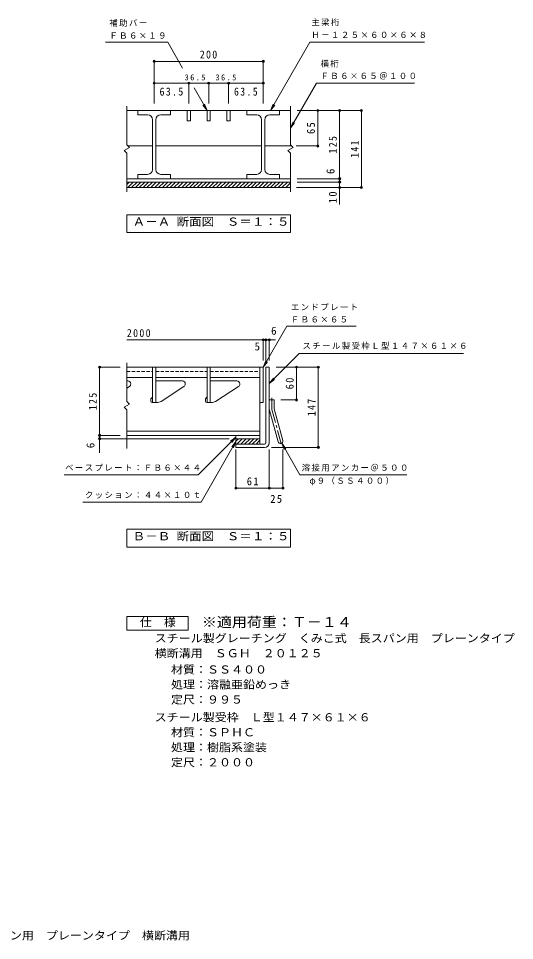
# Model space of a CAD drawing. Units: millimetres on the paper, enlarged 10 times, with parts at other scales. Extents: x -1890 to 2306, y -1939 to 1554.
# Drawn here: x 486 to 2306, y -1890 to 1488 of the extents above; entities that cross this region are included whole.
import ezdxf
from ezdxf.enums import TextEntityAlignment as Align

# ---------------------------------------------------------------- set-up
doc = ezdxf.new("R2010")
doc.units = ezdxf.units.MM
doc.header["$LTSCALE"] = 10
doc.header["$PDMODE"] = 32
doc.header["$PDSIZE"] = 8
doc.linetypes.add('CHAIN1', pattern=[8, 5, -1, 1, -1])
doc.linetypes.add('DASHED1', pattern=[1.8, 1.2, -0.6])
for name, color, linetype, lineweight in [('B-1', 2, 'Continuous', 9), ('B-2', 3, 'Continuous', 9), ('B-4', 7, 'Continuous', 9), ('F-4_F-4ﾚｲﾔ', 2, 'Continuous', 9)]:
    doc.layers.add(name, color=color, linetype=linetype, lineweight=lineweight)
doc.layers.add('F-0_F-0ﾚｲﾔ', color=2, linetype='Continuous')
doc.styles.add('ＭＳ ゴシック', font='')
doc.styles.get('ＭＳ ゴシック').set_extended_font_data('MS Gothic')

msp = doc.modelspace()

# ---------------------------------------------------------------- linework, layer by layer
at = {"layer": 'B-1'}
for p, q in [((884.07, 888.73), (1484.07, 888.73)), ((884.07, 879.79), (893.02, 888.73)), ((887.16, 868.73), (907.16, 888.73)), ((901.3, 868.73), (921.3, 888.73)), ((915.44, 868.73), (935.44, 888.73)), ((929.59, 868.73), (949.59, 888.73)), ((943.73, 868.73), (963.73, 888.73)), ((957.87, 868.73), (977.87, 888.73)), ((972.01, 868.73), (992.01, 888.73)), ((986.15, 868.73), (1006.15, 888.73)), ((1000.3, 868.73), (1020.3, 888.73)), ((1014.44, 868.73), (1034.44, 888.73)), ((1028.58, 868.73), (1048.58, 888.73)), ((1042.72, 868.73), (1062.72, 888.73)), ((1056.86, 868.73), (1076.86, 888.73)), ((1071.01, 868.73), (1091.01, 888.73)), ((1085.15, 868.73), (1105.15, 888.73)), ((1099.29, 868.73), (1119.29, 888.73)), ((1113.43, 868.73), (1133.43, 888.73)), ((1127.57, 868.73), (1147.57, 888.73)), ((1141.72, 868.73), (1161.72, 888.73)), ((1155.86, 868.73), (1175.86, 888.73)), ((1170, 868.73), (1190, 888.73)), ((1184.14, 868.73), (1204.14, 888.73)), ((1198.28, 868.73), (1218.28, 888.73)), ((1212.42, 868.73), (1232.42, 888.73)), ((1226.57, 868.73), (1246.57, 888.73)), ((1240.71, 868.73), (1260.71, 888.73)), ((1254.85, 868.73), (1274.85, 888.73)), ((1268.99, 868.73), (1288.99, 888.73)), ((1283.13, 868.73), (1303.13, 888.73)), ((1297.28, 868.73), (1317.28, 888.73)), ((1311.42, 868.73), (1331.42, 888.73)), ((1325.56, 868.73), (1345.56, 888.73)), ((1339.7, 868.73), (1359.7, 888.73)), ((1353.84, 868.73), (1373.84, 888.73)), ((1367.99, 868.73), (1387.99, 888.73)), ((1382.13, 868.73), (1402.13, 888.73)), ((1396.27, 868.73), (1416.27, 888.73)), ((1410.41, 868.73), (1430.41, 888.73)), ((1424.55, 868.73), (1444.55, 888.73)), ((1438.7, 868.73), (1458.69, 888.73)), ((1452.84, 868.73), (1472.84, 888.73)), ((1466.98, 868.73), (1484.07, 885.83)), ((884.07, 868.73), (1484.07, 868.73)), ((1481.12, 868.73), (1484.07, 871.68)), ((1394.07, 210.29), (1406.07, 210.29)), ((1394.07, -66.71), (1394.07, 210.29)), ((1406.07, -66.71), (1406.07, 210.29)), ((1406.07, 90.29), (1424.07, 90.29)), ((1424.07, 62.66), (1424.07, 90.29)), ((1407.3, 53.34), (1438.48, -63.04)), ((1424.69, 58), (1455.87, -58.38)), ((1284.07, -51.71), (1284.07, -83.71)), ((1284.07, -51.71), (1372.07, -51.71)), ((1284.07, -60.85), (1293.22, -51.71)), ((1287.36, -71.71), (1307.36, -51.71)), ((1301.5, -71.71), (1321.5, -51.71)), ((1315.64, -71.71), (1335.64, -51.71)), ((1329.78, -71.71), (1349.78, -51.71)), ((1343.93, -71.71), (1363.93, -51.71)), ((1358.07, -71.71), (1372.07, -57.71)), ((1372.07, -51.71), (1372.07, -71.71)), ((1389.07, -71.71), (1284.07, -71.71)), ((1389.07, -83.71), (1284.07, -83.71))]:
    msp.add_line(p, q, dxfattribs=at)
at = {"layer": 'B-1', "linetype": 'CHAIN1'}
for p, q in [((1415.07, 62.66), (1415.07, 97.9)), ((1415.99, 55.67), (1450.92, -74.66))]:
    msp.add_line(p, q, dxfattribs=at)
at = {"layer": 'B-1'}
for centre, radius, start, end in [((1442.07, 62.66), 36, 180, 195), ((1442.07, 62.66), 18, 180, 195.00002), ((1389.07, -66.71), 5, 270, 0), ((1389.07, -66.71), 17, 270, 0), ((1447.18, -60.71), 9, 195.00014, 14.99991)]:
    msp.add_arc(centre, radius, start, end, dxfattribs=at)
at = {"layer": 'B-1', "linetype": 'CHAIN1'}
msp.add_arc((1442.07, 62.66), 27, 180, 194.99995, dxfattribs=at)
at = {"layer": 'B-2'}
for p, q in [((884.07, 1166.73), (884.07, 1024.73)), ((884.07, 1150.73), (1484.07, 1150.73)), ((924.07, 1150.73), (924.07, 1134.73)), ((1044.07, 1150.73), (1044.07, 1134.73)), ((1105.07, 1150.73), (1105.07, 1112.73)), ((1117.07, 1150.73), (1117.07, 1112.73)), ((1178.07, 1150.73), (1178.07, 1112.73)), ((1190.07, 1150.73), (1190.07, 1112.73)), ((1251.07, 1150.73), (1251.07, 1112.73)), ((1263.07, 1150.73), (1263.07, 1112.73)), ((1324.07, 1150.73), (1324.07, 1134.73)), ((1444.07, 1150.73), (1444.07, 1134.73)), ((1484.07, 1166.73), (1484.07, 1024.73)), ((960.07, 1134.73), (924.07, 1134.73)), ((978.07, 934.73), (978.07, 1116.73)), ((990.07, 934.73), (990.07, 1116.73)), ((1008.07, 1134.73), (1044.07, 1134.73)), ((1360.07, 1134.73), (1324.07, 1134.73)), ((1378.07, 934.73), (1378.07, 1116.73)), ((1390.07, 934.73), (1390.07, 1116.73)), ((1408.07, 1134.73), (1444.07, 1134.73)), ((1105.07, 1112.73), (1117.07, 1112.73)), ((1178.07, 1112.73), (1190.07, 1112.73)), ((1251.07, 1112.73), (1263.07, 1112.73)), ((888.07, 1020.73), (978.07, 1020.73)), ((990.07, 1020.73), (1378.07, 1020.73)), ((1390.07, 1020.73), (1488.07, 1020.73)), ((884.07, 994.73), (884.07, 852.73)), ((1484.07, 994.73), (1484.07, 852.73)), ((924.07, 916.73), (924.07, 900.73)), ((960.07, 916.73), (924.07, 916.73)), ((1008.07, 916.73), (1044.07, 916.73)), ((1044.07, 916.73), (1044.07, 900.73)), ((1324.07, 916.73), (1324.07, 900.73)), ((1360.07, 916.73), (1324.07, 916.73)), ((1408.07, 916.73), (1444.07, 916.73)), ((1444.07, 916.73), (1444.07, 900.73)), ((884.07, 900.73), (1484.07, 900.73)), ((884.07, 226.29), (884.07, 84.29)), ((884.07, 210.29), (1384.07, 210.29)), ((978.07, 210.29), (978.07, 80.29)), ((990.07, 210.29), (990.07, 80.29)), ((1178.07, 210.29), (1178.07, 80.29)), ((1190.07, 210.29), (1190.07, 80.29)), ((1372.07, 210.29), (1372.07, -51.71)), ((1384.07, 210.29), (1384.07, 80.29)), ((884.07, 172.29), (978.07, 172.29)), ((990.07, 172.29), (1178.07, 172.29)), ((1190.07, 172.29), (1372.07, 172.29)), ((887.47, 160.29), (884.07, 160.29)), ((893.22, 139.16), (884.07, 133.25)), ((898.07, 148.06), (898.07, 149.69)), ((1087.47, 160.29), (990.07, 160.29)), ((1093.22, 139.16), (1009.5, 85.09)), ((1098.07, 148.06), (1098.07, 149.69)), ((1287.47, 160.29), (1190.07, 160.29)), ((1293.22, 139.16), (1209.5, 85.09)), ((1298.07, 148.06), (1298.07, 149.69)), ((972.07, 92.22), (972.07, 85.29)), ((976.61, 98.83), (973.54, 95.75)), ((977.07, 80.29), (993.23, 80.29)), ((1172.07, 92.22), (1172.07, 85.29)), ((1176.61, 98.83), (1173.54, 95.75)), ((1177.07, 80.29), (1193.23, 80.29)), ((1372.07, 80.29), (1384.07, 80.29)), ((884.07, 54.29), (884.07, -87.71)), ((884.07, -23.71), (1372.07, -23.71)), ((884.07, -39.71), (1372.07, -39.71)), ((1284.07, -39.71), (1284.07, -51.71))]:
    msp.add_line(p, q, dxfattribs=at)
at = {"layer": 'B-2', "linetype": 'DASHED1'}
for p, q in [((884.07, 194.29), (978.07, 194.29)), ((990.07, 194.29), (1178.07, 194.29)), ((1190.07, 194.29), (1372.07, 194.29))]:
    msp.add_line(p, q, dxfattribs=at)
at = {"layer": 'B-2'}
for points in [[(884.07, 1024.73), (894.07, 1014.73), (874.07, 1004.73), (884.07, 994.73)], [(1484.07, 1024.73), (1494.07, 1014.73), (1474.07, 1004.73), (1484.07, 994.73)], [(884.07, 84.29), (894.07, 74.29), (874.07, 64.29), (884.07, 54.29)]]:
    msp.add_lwpolyline(points, dxfattribs=at)
for centre, radius, start, end in [((960.07, 1116.73), 18, 0, 90), ((1008.07, 1116.73), 18, 90, 180), ((1360.07, 1116.73), 18, 0, 90), ((1408.07, 1116.73), 18, 90, 180), ((960.07, 934.73), 18, 270, 0), ((1008.07, 934.73), 18, 180, 270), ((1360.07, 934.73), 18, 270, 0), ((1408.07, 934.73), 18, 180, 270), ((887.47, 149.69), 10.6, 0, 90), ((887.47, 148.06), 10.6, 302.85582, 0), ((1087.47, 149.69), 10.6, 0, 90), ((1087.47, 148.06), 10.6, 302.85582, 0), ((1287.47, 149.69), 10.6, 0, 90), ((1287.47, 148.06), 10.6, 302.85582, 0), ((973.07, 102.36), 5, 315, 0), ((1173.07, 102.36), 5, 315, 0), ((977.07, 92.22), 5, 135, 180), ((977.07, 85.29), 5, 180, 270), ((993.23, 110.29), 30, 270, 302.85574), ((1177.07, 92.22), 5, 135, 180), ((1177.07, 85.29), 5, 180, 270), ((1193.23, 110.29), 30, 270, 302.85574)]:
    msp.add_arc(centre, radius, start, end, dxfattribs=at)
at = {"layer": 'B-4'}
for p, q in [((1411.14, 1150.73), (1555.48, 1400.73)), ((1975.64, 1400.73), (1555.48, 1400.73)), ((984.07, 1175.73), (984.07, 1333.73)), ((984.07, 1330.73), (1384.07, 1330.73)), ((1384.07, 1175.73), (1384.07, 1333.73)), ((984.07, 1250.73), (1384.07, 1250.73)), ((1111.07, 1175.73), (1111.07, 1253.73)), ((1184.07, 1175.73), (1184.07, 1253.73)), ((1257.07, 1175.73), (1257.07, 1253.73)), ((1484.07, 1085.73), (1579.34, 1250.73)), ((1939.03, 1250.73), (1579.34, 1250.73)), ((1178.07, 1150.73), (1130.5, 1233.13)), ((1178.07, 1150.73), (1162.86, 1170.56)), ((1178.07, 1150.73), (1168.51, 1173.83)), ((1411.14, 1150.73), (1420.71, 1173.83)), ((1411.14, 1150.73), (1426.36, 1170.56)), ((1509.07, 1150.73), (1747.07, 1150.73)), ((1584.07, 1020.73), (1584.07, 1150.73)), ((1664.07, 805.69), (1664.07, 1150.73)), ((1744.07, 868.73), (1744.07, 1150.73)), ((1484.07, 1085.73), (1493.64, 1108.83)), ((1484.07, 1085.73), (1499.29, 1105.56)), ((1505.07, 1020.73), (1587.07, 1020.73)), ((1509.07, 900.73), (1667.07, 900.73)), ((1509.07, 888.73), (1667.07, 888.73)), ((1505.99, 868.73), (1747.07, 868.73)), ((884.07, 310.29), (1429.52, 310.29)), ((1384.07, 235.29), (1384.07, 313.29)), ((1394.07, 235.29), (1394.07, 313.29)), ((1406.07, 235.29), (1406.07, 313.29)), ((1406.07, 150.29), (1516.07, 260.29)), ((1516.07, 260.29), (2118.28, 260.29)), ((859.07, 210.29), (781.07, 210.29)), ((784.07, -103.67), (784.07, 210.29)), ((1384.07, 210.29), (1393.64, 233.39)), ((1384.07, 210.29), (1399.29, 230.12)), ((1431.07, 210.29), (1586.07, 210.29)), ((1506.07, 90.29), (1506.07, 210.29)), ((1586.07, -83.71), (1586.07, 210.29)), ((1406.07, 150.29), (1421.29, 170.12)), ((1406.07, 150.29), (1425.91, 165.51)), ((1449.07, 90.29), (1509.07, 90.29)), ((859.07, -39.71), (781.07, -39.71)), ((1259.07, -51.71), (781.07, -51.71)), ((1284.07, -61.71), (1155.9, -283.71)), ((1284.07, -45.71), (1264.24, -60.93)), ((1284.07, -45.71), (1268.85, -65.54)), ((1284.07, -61.71), (1268.86, -81.54)), ((1284.07, -61.71), (1274.51, -84.81)), ((1284.07, -91.71), (1284.07, -235.96)), ((1406.07, -91.71), (1406.07, -235.96)), ((1414.07, -83.71), (1589.07, -83.71)), ((1451.68, -68.5), (1466.9, -88.34)), ((1451.68, -68.5), (1461.24, -91.6)), ((1451.68, -68.5), (1518.19, -183.71)), ((1456.18, -91.71), (1456.18, -235.96)), ((1518.19, -183.71), (1911.05, -183.71)), ((1284.07, -232.96), (1456.18, -232.96)), ((1155.9, -283.71), (722.79, -283.71))]:
    msp.add_line(p, q, dxfattribs=at)
at = {"layer": 'B-4', "color": 2}
for p, q in [((1484.07, 703.73), (1484.07, 768.73)), ((1484.07, 703.73), (884.07, 703.73)), ((1484.07, -448.71), (1484.07, -383.71)), ((1484.07, -448.71), (884.07, -448.71))]:
    msp.add_line(p, q, dxfattribs=at)
at = {"layer": 'B-4'}
for points in [[(1088.25, 1306.3), (1033.74, 1400.73), (805.59, 1400.73)], [(1384.07, 210.29), (1470.68, 360.29), (1725.37, 360.29)], [(1284.07, -45.71), (1146.07, -183.71), (653.62, -183.71)]]:
    msp.add_lwpolyline(points, dxfattribs=at)
at = {"layer": 'B-4', "color": 2}
for points in [[(884.07, 703.73), (884.07, 768.73), (1484.07, 768.73)], [(884.07, -448.71), (884.07, -383.71), (1484.07, -383.71)]]:
    msp.add_lwpolyline(points, dxfattribs=at)
at = {"layer": 'B-4'}
for p in [(984.07, 1330.73), (1384.07, 1330.73), (984.07, 1250.73), (1111.07, 1250.73), (1184.07, 1250.73), (1257.07, 1250.73), (1384.07, 1250.73), (1584.07, 1150.73), (1664.07, 1150.73), (1744.07, 1150.73), (1584.07, 1020.73), (1664.07, 900.73), (1664.07, 888.73), (1664.07, 868.73), (1744.07, 868.73), (1384.07, 310.29), (1394.07, 310.29), (1406.07, 310.29), (784.07, 210.29), (1506.07, 210.29), (1586.07, 210.29), (1506.07, 90.29), (784.07, -39.71), (784.07, -51.71), (1586.07, -83.71), (1284.07, -232.96), (1406.07, -232.96), (1456.18, -232.96)]:
    msp.add_point(p, dxfattribs=at)
at = {"layer": 'F-4_F-4ﾚｲﾔ'}
msp.add_lwpolyline([(884.07, -752.94), (884.07, -702.94), (1109.07, -702.94), (1109.07, -752.94)], close=True, dxfattribs=at)

# ---------------------------------------------------------------- texts
at = {"layer": 'B-4', "color": 2, "style": 'ＭＳ ゴシック'}
for p in [(1654.07, 917.87), (774.07, -86.54)]:
    msp.add_text('6', height=29.33, rotation=90, dxfattribs=at).set_placement(p, align=Align.BOTTOM_LEFT)
at = {"layer": 'B-4', "color": 2, "style": 'ＭＳ ゴシック', "width": 1.15}
for s, p in [('Ａ－Ａ 断面図\u3000Ｓ＝１：５', (905.32, 719.7)), ('Ｂ－Ｂ 断面図\u3000Ｓ＝１：５', (905.32, -432.74))]:
    msp.add_text(s, height=29.33, dxfattribs=at).set_placement(p, align=Align.BOTTOM_LEFT)
at = {"layer": 'B-4', "color": 2, "style": 'ＭＳ ゴシック'}
for s, p in [('6', (1413, 320.29)), ('5', (1352.26, 262.96))]:
    msp.add_text(s, height=29.33, dxfattribs=at).set_placement(p, align=Align.BOTTOM_LEFT)
at = {"layer": 'B-4', "char_height": 21.99, "attachment_point": 7, "style": 'ＭＳ ゴシック'}
for s, insert in [('\\T1.17;主梁桁', (1560.64, 1460.37)), ('\\T1.17;補助バー', (819.71, 1457.86)), ('\\T1.17;ＦＢ６×１９', (819.71, 1413.68)), ('\\T1.17;Ｈ－１２５×６０×６×８', (1560.64, 1416.18)), ('\\T1.17;横桁', (1594.03, 1308.39)), ('\\T1.17;ＦＢ６×６５＠１００', (1594.03, 1264.21)), ('\\T1.38;\\W0.9;36.5', (1096.07, 1260.73)), ('\\T1.38;\\W0.9;36.5', (1209.07, 1260.73)), ('\\T1.17;エンドプレート', (1485.37, 417.95)), ('\\T1.17;ＦＢ６×６５', (1485.37, 373.76)), ('\\T1.17;スチール製受枠Ｌ型１４７×６１×６', (1527.86, 274.97)), ('\\T1.17;ベースプレート：ＦＢ６×４４', (657.64, -170.04)), ('\\T1.17;溶接用アンカー＠５００', (1525.09, -171.73)), ('\\T1.17;φ９（ＳＳ４００）', (1553.59, -222.73)), ('\\T1.17;クッション：４４×１０ｔ', (730.17, -271.26))]:
    msp.add_mtext(s, dxfattribs=dict(at, insert=insert))
at = {"layer": 'B-4', "color": 2, "char_height": 29.33, "attachment_point": 7, "style": 'ＭＳ ゴシック'}
for s, insert in [('\\T1.27;\\W0.9;200', (1151.57, 1340.73)), ('\\T1.28;\\W0.9;63.5', (1003.82, 1204.94)), ('\\T1.28;\\W0.9;63.5', (1276.82, 1204.94)), ('\\T1.28;\\W0.9;2000', (884.07, 320.29)), ('\\T1.27;\\W0.95;61', (1323.82, -222.96)), ('\\T1.27;\\W0.95;25', (1409.88, -287.22))]:
    msp.add_mtext(s, dxfattribs=dict(at, insert=insert))
at = {"layer": 'B-4', "color": 2, "char_height": 29.33, "attachment_point": 7, "rotation": 90, "style": 'ＭＳ ゴシック'}
for s, insert in [('\\T1.27;\\W0.95;65', (1574.07, 1064.48)), ('\\T1.27;\\W0.9;125', (1654.07, 993.23)), ('\\T1.27;\\W0.9;141', (1734.07, 977.23)), ('\\T1.27;\\W0.95;10', (1654.07, 811.13)), ('\\T1.27;\\W0.95;60', (1496.07, 129.04)), ('\\T1.27;\\W0.9;125', (774.07, 52.79)), ('\\T1.27;\\W0.9;147', (1576.07, 30.79))]:
    msp.add_mtext(s, dxfattribs=dict(at, insert=insert))
at = {"layer": 'F-0_F-0ﾚｲﾔ', "color": 3, "style": 'ＭＳ ゴシック', "width": 1.1}
msp.add_text('※適用荷重：Ｔ－１４', height=36.66, dxfattribs=at).set_placement((1159.07, -752.94), align=Align.BOTTOM_LEFT)
at = {"layer": 'F-0_F-0ﾚｲﾔ', "style": 'ＭＳ ゴシック', "width": 1.1}
for s, p in [('スチール製グレーチング\u3000くみこ式\u3000長スパン用\u3000プレーンタイプ', (986.16, -806.55)), ('横断溝用\u3000ＳＧＨ\u3000２０１２５', (986.16, -861.55)), ('材質：ＳＳ４００', (1045.88, -921.15)), ('処理：溶融亜鉛めっき', (1045.88, -976.15)), ('定尺：９９５', (1045.88, -1031.16)), ('スチール製受枠\u3000Ｌ型１４７×６１×６', (986.16, -1096.15)), ('材質：ＳＰＨＣ', (1045.88, -1151.15)), ('処理：樹脂系塗装', (1045.88, -1206.15)), ('定尺：２０００', (1045.88, -1261.15)), ('スチール製グレーチング\u3000くみこ式\u3000長スパン用\u3000プレーンタイプ\u3000横断溝用', (-424.99, -1895.66))]:
    msp.add_text(s, height=29.33, dxfattribs=at).set_placement(p, align=Align.BOTTOM_LEFT)
at = {"layer": 'F-4_F-4ﾚｲﾔ', "style": 'ＭＳ ゴシック', "width": 1.1}
msp.add_text('仕\u3000様', height=29.33, dxfattribs=at).set_placement((931.57, -747.94), align=Align.BOTTOM_LEFT)

doc.saveas('drawing.dxf')
